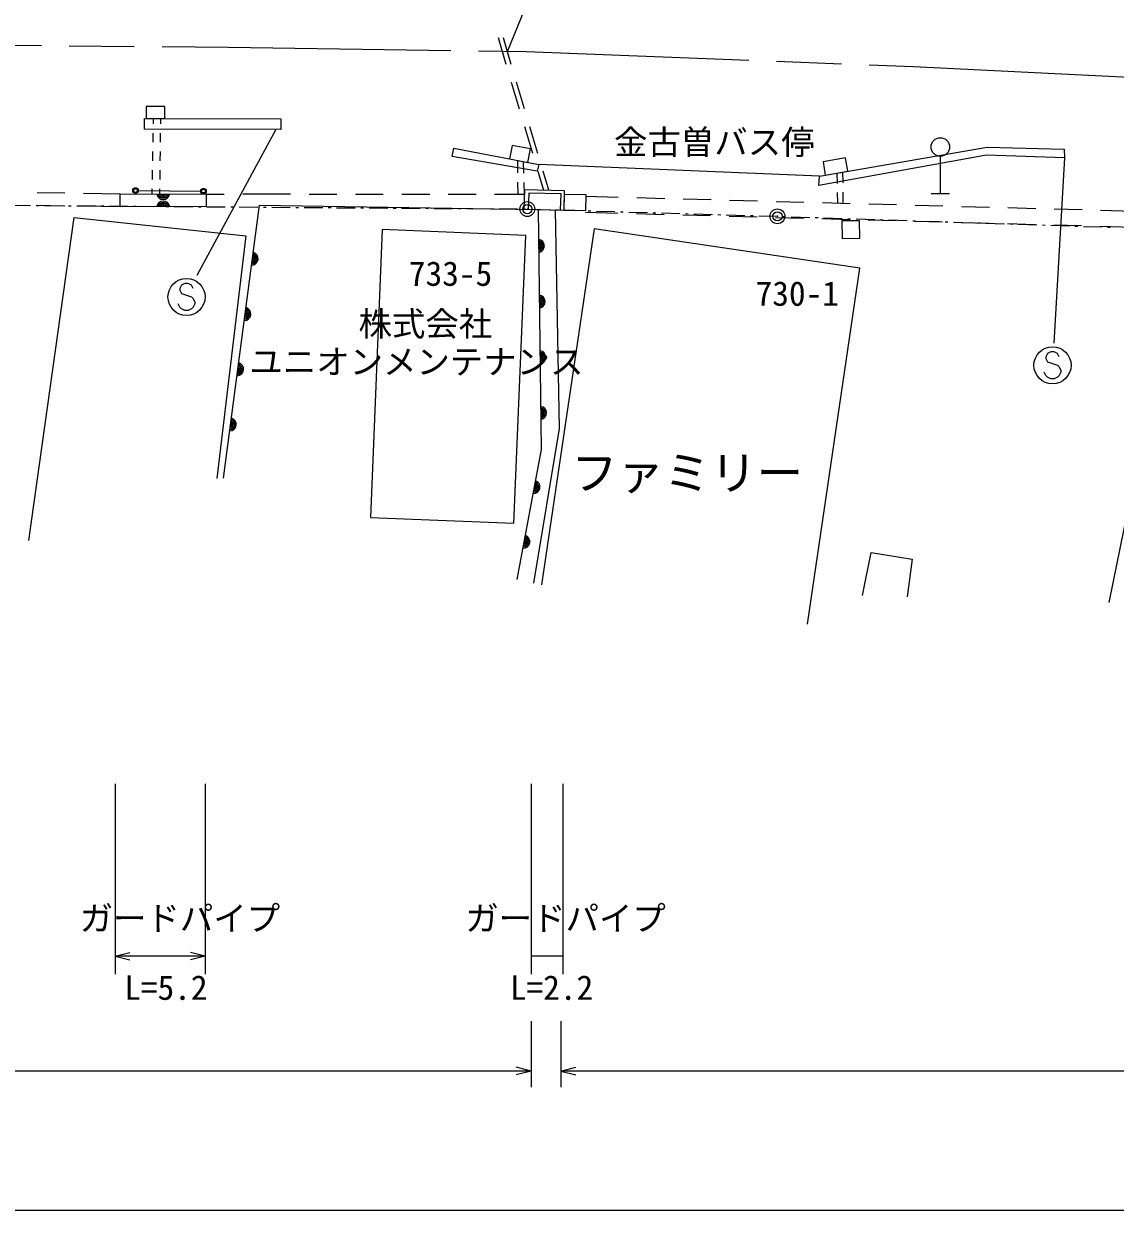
# Model space of a CAD drawing. Units: millimetres, scale not verified. Extents: x 40000 to 680000, y 20000 to 380000.
# Drawn here: x 304464 to 363282, y 205000 to 268920 of the extents above; entities that cross this region are included whole.
import ezdxf
from ezdxf.enums import TextEntityAlignment as Align

# ---------------------------------------------------------------- set-up
doc = ezdxf.new("R2010")
doc.units = ezdxf.units.MM
doc.header["$LTSCALE"] = 1000
doc.header["$PDMODE"] = 32
doc.header["$PDSIZE"] = 500
doc.linetypes.add('CHAIN', pattern=[18.5, 12, -1.5, 3.5, -1.5])
for name, color, linetype, lineweight in [('M-BGD', 7, 'Continuous', 13), ('M-BMK', 2, 'CHAIN', 13), ('M-BMK-ROW', 30, 'Continuous', 13), ('M-STR-HTXT', 7, 'Continuous', 13), ('M-TTL-BAND', 7, 'Continuous', 13)]:
    doc.layers.add(name, color=color, linetype=linetype, lineweight=lineweight)
doc.layers.add('M-BMK-HTXT', color=7, linetype='Continuous')
doc.styles.add('ＭＳ ゴシック', font='')
doc.styles.get('ＭＳ ゴシック').set_extended_font_data('MS Gothic')

msp = doc.modelspace()

# ---------------------------------------------------------------- linework, layer by layer
at = {"layer": 'M-BGD'}
for p, q in [((330467, 266717), (330038, 268154)), ((330737, 266724), (330309, 268162)), ((331181, 264321), (330752, 265758)), ((331451, 264329), (331023, 265766)), ((311435, 263818), (311430, 263534)), ((311834, 263817), (311830, 263534)), ((331895, 261925), (331466, 263363)), ((332165, 261933), (331737, 263370)), ((311422, 263034), (311413, 262534)), ((311824, 263034), (311817, 262534)), ((311405, 262035), (311397, 261535)), ((311811, 262034), (311804, 261534)), ((331064, 261555), (331070, 260894)), ((331410, 260862), (331393, 261492)), ((353854, 261781), (353854, 259781)), ((311388, 261035), (311380, 260535)), ((311798, 261034), (311791, 260534)), ((332485, 259944), (332180, 260967)), ((347342, 260716), (332216, 261333)), ((332755, 259952), (332451, 260974)), ((348313, 260320), (348303, 260881)), ((348611, 260343), (348609, 260934)), ((331074, 260394), (331080, 259733)), ((331440, 259733), (331423, 260362)), ((305184, 259833), (306684, 259807)), ((307684, 259789), (309658, 259755)), ((310634, 259933), (314000, 259904)), ((311371, 260035), (311367, 259751)), ((311785, 260034), (311781, 259750)), ((314301, 259745), (315269, 259746)), ((316269, 259748), (317237, 259750)), ((317237, 259750), (318838, 259748)), ((319838, 259747), (321338, 259745)), ((322338, 259744), (323838, 259742)), ((324838, 259741), (326338, 259739)), ((327338, 259738), (328838, 259736)), ((329838, 259735), (331440, 259733)), ((334753, 259626), (336503, 259579)), ((337503, 259552), (339003, 259511)), ((348331, 259259), (348321, 259820)), ((348617, 259252), (348614, 259843)), ((353354, 259781), (354354, 259781)), ((305180, 259142), (306680, 259119)), ((307680, 259103), (309657, 259072)), ((315233, 244432), (317176, 259154)), ((317176, 259154), (332116, 258921)), ((340002, 259484), (341502, 259444)), ((342501, 259417), (344001, 259376)), ((345000, 259349), (346500, 259309)), ((347499, 259282), (348999, 259241)), ((349999, 259214), (351498, 259174)), ((352498, 259147), (353997, 259106)), ((354997, 259079), (356496, 259039)), ((357496, 259012), (358995, 258971)), ((359995, 258944), (361494, 258904)), ((334730, 258766), (336479, 258719)), ((337479, 258692), (338978, 258652)), ((339978, 258625), (341477, 258584)), ((342477, 258557), (343976, 258517)), ((344976, 258490), (346475, 258449)), ((347475, 258422), (348974, 258382)), ((349974, 258355), (351473, 258314)), ((352473, 258287), (353973, 258247)), ((362494, 258877), (364244, 258830)), ((335194, 257873), (332363, 238687)), ((354972, 258220), (356472, 258179)), ((357471, 258152), (358971, 258112)), ((359970, 258085), (361470, 258044)), ((362469, 258017), (364218, 257970)), ((312963, 254838), (312872, 254656)), ((312872, 254656), (312872, 254565)), ((312872, 254565), (312963, 254383)), ((313145, 254929), (312963, 254838)), ((313327, 254929), (313145, 254929)), ((313508, 254838), (313327, 254929)), ((313599, 254656), (313508, 254838)), ((312872, 253656), (312781, 253838)), ((312963, 254383), (313508, 254202)), ((313508, 254202), (313599, 254111)), ((313599, 254111), (313690, 253929)), ((313690, 253838), (313599, 253656)), ((313690, 253929), (313690, 253838)), ((312963, 253565), (312872, 253656)), ((313145, 253474), (312963, 253565)), ((313327, 253474), (313145, 253474)), ((313508, 253565), (313327, 253474)), ((313599, 253656), (313508, 253565)), ((359808, 251248), (359626, 251158)), ((359989, 251248), (359808, 251248)), ((360171, 251158), (359989, 251248)), ((359626, 251158), (359535, 250976)), ((359535, 250976), (359535, 250885)), ((359535, 250885), (359626, 250703)), ((359626, 250703), (360171, 250521)), ((360262, 250976), (360171, 251158)), ((359535, 249976), (359444, 250158)), ((359626, 249885), (359535, 249976)), ((360171, 250521), (360262, 250430)), ((360262, 249976), (360171, 249885)), ((360262, 250430), (360353, 250248)), ((360353, 250158), (360262, 249976)), ((360353, 250248), (360353, 250158)), ((359808, 249794), (359626, 249885)), ((359989, 249794), (359808, 249794)), ((360171, 249885), (359989, 249794))]:
    msp.add_line(p, q, dxfattribs=at)
for points in [[(311054, 263819), (312072, 263817), (312073, 264456), (311055, 264458)], [(310978, 263819), (318310, 263805), (318309, 263223), (310977, 263237)], [(332216, 261333), (332133, 260969), (327548, 261769), (327641, 262216)], [(330643, 261636), (331629, 261446), (331770, 262179), (330785, 262369)], [(347342, 260716), (356378, 262267), (360525, 262163), (360539, 261692), (356336, 261831), (347306, 260207)], [(347656, 260770), (348868, 260978), (348745, 261695), (347533, 261486)], [(309658, 259755), (314301, 259745), (314299, 259062), (309657, 259072)], [(331418, 258937), (333583, 258878), (333611, 259914), (331446, 259972)], [(331653, 258931), (333393, 258884), (333417, 259754), (331677, 259801)], [(333583, 258878), (333607, 259746), (334756, 259715), (334732, 258847)], [(348572, 258312), (349490, 258317), (349495, 257343), (348577, 257338)], [(330878, 242008), (331519, 257515), (323787, 257835), (323146, 242328)]]:
    msp.add_lwpolyline(points, close=True, dxfattribs=at)
for points in [[(331055, 238981), (332356, 245989), (332194, 258916)], [(331952, 238778), (333335, 247108), (333125, 258891)], [(304742, 241084), (307173, 258478), (316436, 257488), (314868, 244424)], [(346692, 236573), (349523, 255759), (335194, 257873)], [(362944, 237748), (364752, 246567), (366806, 257446), (366790, 257884)], [(349666, 238125), (350134, 240441), (352346, 240078), (352066, 238053)]]:
    msp.add_lwpolyline(points, dxfattribs=at)
for centre, radius in [((353854, 262281), 500), ((310484, 259934), 150), ((310484, 259934), 120), ((310484, 259934), 100), ((314150, 259903), 150), ((314150, 259903), 120), ((314150, 259903), 100), ((313236, 254202), 1000), ((359899, 250521), 1000)]:
    msp.add_circle(centre, radius, dxfattribs=at)
for centre, radius, start, end in [((311979, 259804), 354, 188.66923, 351.07441), ((311979, 259804), 283, 190.89327, 348.85037), ((311979, 259804), 212, 194.6396, 345.10405), ((311979, 259804), 142, 202.35133, 337.39232), ((311979, 259804), 100, 212.66899, 327.07465), ((311978, 259013), 354, 8.66923, 171.07441), ((311978, 259013), 283, 10.89327, 168.85037), ((311978, 259013), 212, 14.6396, 165.10405), ((311978, 259013), 142, 22.35133, 157.39232), ((311978, 259013), 100, 32.66899, 147.07465), ((332165, 256951), 354, 279.51536, 81.92054), ((332165, 256951), 283, 281.7394, 79.6965), ((332165, 256951), 212, 285.48573, 75.95018), ((332165, 256951), 142, 293.19746, 68.23845), ((332165, 256951), 100, 303.51512, 57.92079), ((316739, 256261), 354, 271.27934, 73.68452), ((316739, 256261), 283, 273.50338, 71.46048), ((316739, 256261), 212, 277.2497, 67.71415), ((316739, 256261), 142, 284.96143, 60.00242), ((316739, 256261), 100, 295.27909, 49.68476), ((332202, 253951), 354, 279.51536, 81.92054), ((332202, 253951), 283, 281.7394, 79.6965), ((332202, 253951), 212, 285.48573, 75.95018), ((332202, 253951), 142, 293.19746, 68.23845), ((332202, 253951), 100, 303.51512, 57.92079), ((316347, 253287), 354, 271.27934, 73.68452), ((316347, 253287), 283, 273.50338, 71.46048), ((316347, 253287), 212, 277.2497, 67.71415), ((316347, 253287), 142, 284.96143, 60.00242), ((316347, 253287), 100, 295.27909, 49.68476), ((332240, 250952), 354, 279.51536, 81.92054), ((332240, 250952), 283, 281.7394, 79.6965), ((315954, 250313), 354, 271.27934, 73.68452), ((315954, 250313), 283, 273.50338, 71.46048), ((332240, 250952), 212, 285.48573, 75.95018), ((332240, 250952), 142, 293.19746, 68.23845), ((332240, 250952), 100, 303.51512, 57.92079), ((315954, 250313), 212, 277.2497, 67.71415), ((315954, 250313), 142, 284.96143, 60.00242), ((315954, 250313), 100, 295.27909, 49.68476), ((332277, 247952), 354, 279.51536, 81.92054), ((332277, 247952), 283, 281.7394, 79.6965), ((332277, 247952), 212, 285.48573, 75.95018), ((332277, 247952), 142, 293.19746, 68.23845), ((332277, 247952), 100, 303.51512, 57.92079), ((315562, 247339), 354, 271.27934, 73.68452), ((315562, 247339), 283, 273.50338, 71.46048), ((315562, 247339), 212, 277.2497, 67.71415), ((315562, 247339), 142, 284.96143, 60.00242), ((315562, 247339), 100, 295.27909, 49.68476), ((331926, 243969), 354, 268.28161, 70.68679), ((331926, 243969), 283, 270.50565, 68.46275), ((331926, 243969), 212, 274.25198, 64.71642), ((331926, 243969), 142, 281.9637, 57.00469), ((331926, 243969), 100, 292.28137, 46.68703), ((331379, 241020), 354, 268.28161, 70.68679), ((331379, 241020), 283, 270.50565, 68.46275), ((331379, 241020), 212, 274.25198, 64.71642), ((331379, 241020), 142, 281.9637, 57.00469), ((331379, 241020), 100, 292.28137, 46.68703)]:
    msp.add_arc(centre, radius, start, end, dxfattribs=at)
at = {"layer": 'M-BMK'}
msp.add_lwpolyline([(66912, 265195), (106443, 265962), (156735, 266827), (166994, 267004), (202242, 267394), (248751, 267862), (267014, 267928), (293417, 267858), (315477, 267654), (331536, 267418), (352407, 266611), (367128, 265884), (402274, 264354), (467196, 261610), (530733, 259483), (567419, 258126)], dxfattribs=at)
at = {"layer": 'M-BMK-ROW'}
for p, q in [((303826, 259138), (304826, 259131)), ((305126, 259128), (305276, 259127)), ((305576, 259125), (306576, 259118)), ((306876, 259116), (307026, 259115)), ((307326, 259112), (308326, 259105)), ((308626, 259103), (308776, 259102)), ((309076, 259100), (310076, 259092)), ((310376, 259090), (310526, 259089)), ((310826, 259087), (311826, 259080)), ((312126, 259077), (312276, 259076)), ((312576, 259074), (313576, 259067)), ((313876, 259065), (314026, 259064)), ((314326, 259061), (315326, 259054)), ((315626, 259052), (315776, 259051)), ((316076, 259049), (317076, 259041)), ((317376, 259039), (317526, 259038)), ((317826, 259036), (318826, 259029)), ((319126, 259027), (319276, 259025)), ((319576, 259023), (320576, 259016)), ((320876, 259014), (321026, 259013)), ((321326, 259011), (322326, 259003)), ((322626, 259001), (322776, 259000)), ((323076, 258998), (324076, 258990)), ((324376, 258988), (324526, 258987)), ((324826, 258985), (325825, 258978)), ((326125, 258976), (326275, 258974)), ((326575, 258972), (327575, 258965)), ((327875, 258963), (328025, 258962)), ((328325, 258960), (329325, 258952)), ((329625, 258950), (329775, 258949)), ((330075, 258947), (331075, 258940)), ((331375, 258937), (331525, 258936)), ((331825, 258929), (332825, 258900)), ((333125, 258892), (333275, 258887)), ((333574, 258879), (334574, 258850)), ((334874, 258841), (335024, 258837)), ((335324, 258828), (336323, 258799)), ((336623, 258790), (336773, 258786)), ((337073, 258777), (338073, 258748)), ((338372, 258740), (338522, 258735)), ((338822, 258727), (339822, 258698)), ((340122, 258689), (340272, 258685)), ((340572, 258676), (341571, 258647)), ((341871, 258638), (342021, 258634)), ((342321, 258625), (343320, 258596)), ((343620, 258588), (343770, 258583)), ((344070, 258574), (345070, 258546)), ((345370, 258536), (345519, 258531)), ((345819, 258521), (346819, 258488)), ((347119, 258479), (347268, 258474)), ((347568, 258464), (348568, 258431)), ((348868, 258421), (349018, 258416)), ((349317, 258407), (350317, 258374)), ((350617, 258364), (350767, 258359)), ((351066, 258349), (352066, 258317)), ((352366, 258307), (352516, 258302)), ((352816, 258292), (353815, 258259)), ((354115, 258250), (354265, 258245)), ((354565, 258235), (355564, 258202)), ((355864, 258192), (356014, 258187)), ((356314, 258178), (357313, 258145)), ((357613, 258135), (357763, 258130)), ((358063, 258120), (359062, 258088)), ((359362, 258078), (359512, 258073)), ((359812, 258063), (360811, 258030)), ((361111, 258021), (361261, 258016)), ((361561, 258006), (362560, 257973)), ((362860, 257963), (363010, 257959))]:
    msp.add_line(p, q, dxfattribs=at)
for centre in [(331602, 258936), (345079, 258545)]:
    msp.add_circle(centre, 400, dxfattribs=at)
for p in [(331602, 258936), (345079, 258545)]:
    msp.add_point(p, dxfattribs=at)
at = {"layer": 'M-STR-HTXT'}
for p, q in [((318054, 263224), (313800, 255356)), ((360539, 261692), (359972, 251716)), ((309387, 227974), (309387, 217721)), ((314247, 227974), (314247, 217721)), ((331798, 227974), (331798, 217721)), ((333515, 227974), (333515, 217721)), ((309387, 218686), (310187, 218886)), ((314247, 218686), (309387, 218686)), ((309387, 218686), (310187, 218486)), ((314247, 218686), (313447, 218886)), ((314247, 218686), (313447, 218486)), ((333515, 218686), (331798, 218686)), ((331798, 215180), (331798, 211634)), ((333411, 215180), (333411, 211634)), ((331798, 212501), (107057, 212501)), ((331798, 212501), (330998, 212701)), ((331798, 212501), (330998, 212301)), ((333411, 212501), (334211, 212701)), ((567163, 212501), (333411, 212501)), ((333411, 212501), (334211, 212301))]:
    msp.add_line(p, q, dxfattribs=at)
msp.add_lwpolyline([(330526, 267433), (346212, 305883), (365473, 305883)], dxfattribs=at)
at = {"layer": 'M-TTL-BAND'}
msp.add_line((40000, 205000), (579000, 205000), dxfattribs=at)

# ---------------------------------------------------------------- texts
at = {"layer": 'M-BGD', "style": 'ＭＳ ゴシック'}
for s, height, p in [('金古曽バス停', 1320, (341676, 262542)), ('株式会社', 1320, (326105, 252756)), ('ユニオンメンテナンス', 1320, (325626, 250712)), ('ファミリー', 1833, (340213, 244729))]:
    msp.add_text(s, height=height, dxfattribs=at).set_placement(p, align=Align.MIDDLE_CENTER)
at = {"layer": 'M-BMK-HTXT', "style": 'ＭＳ ゴシック'}
for s, p in [('733-5', (327463, 254404)), ('730-1', (346146, 253329))]:
    msp.add_text(s, height=1320, dxfattribs=at).set_placement(p, align=Align.BOTTOM_CENTER)
at = {"layer": 'M-STR-HTXT', "style": 'ＭＳ ゴシック'}
for s, p in [('ガードパイプ', (312879, 219674)), ('ガードパイプ', (333661, 219674)), ('L=5.2', (312124, 215941)), ('L=2.2', (332905, 215941))]:
    msp.add_text(s, height=1320, dxfattribs=at).set_placement(p, align=Align.BOTTOM_CENTER)

doc.saveas('drawing.dxf')
